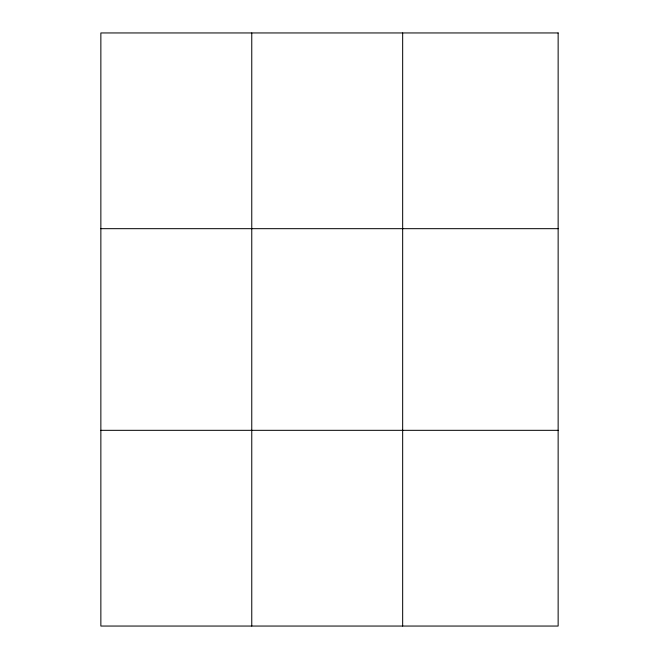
<?xml version="1.0" encoding="UTF-8"?>
<svg xmlns="http://www.w3.org/2000/svg" width="659" height="659" viewBox="0 0 659 659"><rect width="100%" height="100%" fill="white"/><g stroke="black" fill="none" stroke-linecap="round" stroke-linejoin="round"><path stroke-width="0.99" d="M251.763 32.95L251.763 626.05M402.665 32.95L402.665 626.05M100.86 228.673L558.14 228.673M100.86 430.327L558.14 430.327M558.14 32.95L558.14 626.05L100.86 626.05L100.86 32.95L558.14 32.95"/></g></svg>
